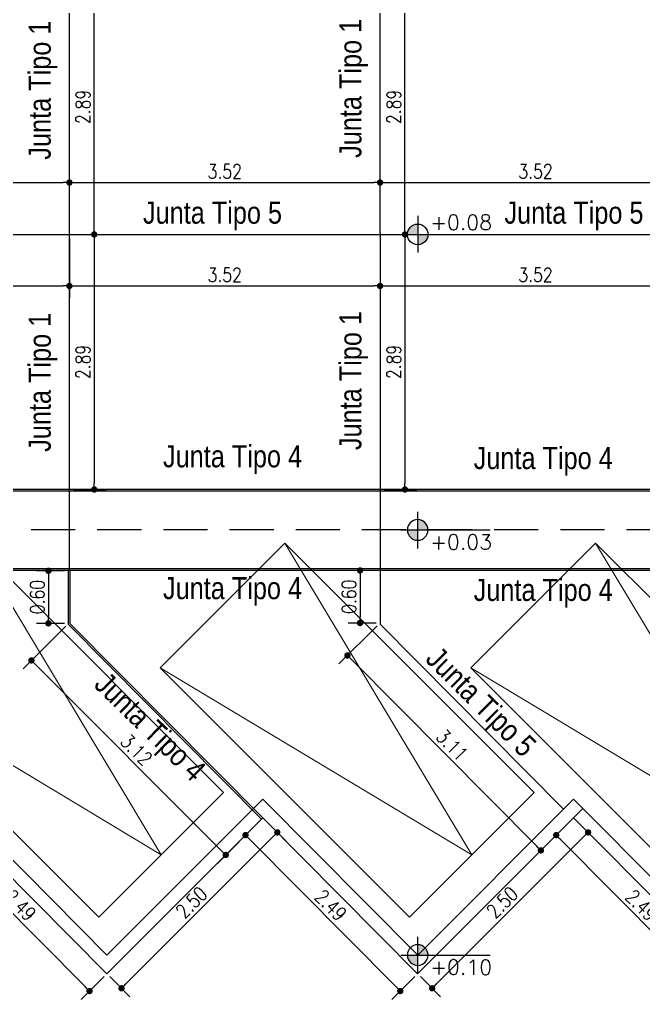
# Model space of a CAD drawing. Header units: millimetres. Extents: x 28448 to 57563, y -116865 to -58388.
# Drawn here: x 28722.25 to 28729.33, y -58466.68 to -58455.57 of the extents above; entities that cross this region are included whole.
import ezdxf

# ---------------------------------------------------------------- set-up
doc = ezdxf.new("R2010")
doc.units = ezdxf.units.MM
doc.header["$PDMODE"] = 35
doc.header["$PDSIZE"] = 0.5
doc.linetypes.add('DASHED', pattern=[0.75, 0.5, -0.25])
doc.layers.get('DEFPOINTS').update_dxf_attribs({"color": 252, "lineweight": 5})
doc.layers.add('-PA-Cotas', color=4, linetype='Continuous')
doc.layers.add('Proyecto de Pavimento', color=4, linetype='Continuous')
doc.layers.add('-VC-Techos', color=251, linetype='Continuous', lineweight=13)
doc.styles.add('Angosta', font='romans.shx', dxfattribs={"width": 0.8})
doc.styles.add('ARIAL', font='ARIALN.TTF')
doc.styles.add('romans', font='romans.shx')
doc.dimstyles.new('JC_1@100', dxfattribs={"dimscale": 0.9, "dimtxt": 0.18, "dimasz": 0.08, "dimexe": 0.15, "dimexo": 0.05, "dimgap": 0.05, "dimtad": 1, "dimzin": 1, "dimdsep": 46, "dimtxsty": 'Angosta', "dimblk1": 'DOT', "dimblk2": 'DOT', "dimsah": 1, "dimcen": 0.09, "dimclrd": 2, "dimclre": 1, "dimclrt": 3, "dimaunit": 1, "dimadec": 3, "dimazin": 0, "dimtfac": 1.8, "dimtmove": 2, "dimatfit": 3, "dimldrblk": 'DOT', "dimfxl": 0.15, "dimtolj": 1, "dimtzin": 0, "dimarcsym": 0})

# ---------------------------------------------------------------- blocks, each defined once
blk = doc.blocks.new('A$C425A0BF6')
at = {"layer": '-VC-Techos', "color": 6, "linetype": 'Continuous'}
for p, q in [((0, 4), (2, 4)), ((0, 0), (0, 4)), ((0, 0), (1, 4)), ((1, 4), (2, 0)), ((2, 4), (2, 0)), ((2, 0), (0, 0))]:
    blk.add_line(p, q, dxfattribs=at)
blk = doc.blocks.new('A$C445B3242')
h = blk.add_hatch(color=256)
h.paths.add_polyline_path([(0.195, 0.389, 0.414214), (0, 0.195), (0.195, 0.195)])
h.paths.add_polyline_path([(0.195, 0, 0.414214), (0.389, 0.195), (0.195, 0.195)])
for p, q in [((0.195, 0.389), (0.195, 0)), ((0.197, 0.544), (0.197, -0.147)), ((-0.123, 0.194), (1.565, 0.194)), ((0, 0.195), (0.389, 0.195))]:
    blk.add_line(p, q)
blk.add_circle((0.195, 0.195), 0.195)
blk = doc.blocks.new('_Dot')
at = {"color": 0, "linetype": 'ByBlock', "lineweight": -2}
blk.add_line((-0.5, 0), (-1, 0), dxfattribs=at)
at = {"color": 0, "linetype": 'ByBlock', "const_width": 0.5}
blk.add_lwpolyline([(-0.25, 0, 1), (0.25, 0, 1)], format="xyb", close=True, dxfattribs=at)
blk = doc.blocks.new('*D238')
at = {"layer": 'DEFPOINTS', "color": 0, "transparency": 16777216}
for p in [(28715.467, -58458.011), (28716.184, -58460.903), (28771.754, -58460.903)]:
    blk.add_point(p, dxfattribs=at)
at = {"layer": 'Proyecto de Pavimento', "color": 1, "lineweight": -2, "transparency": 16777216}
for p, q in [((28715.512, -58458.011), (28716.319, -58458.011)), ((28771.709, -58460.903), (28716.049, -58460.903))]:
    blk.add_line(p, q, dxfattribs=at)
at = {"layer": 'Proyecto de Pavimento', "color": 2, "lineweight": -2, "transparency": 16777216}
blk.add_line((28716.184, -58458.083), (28716.184, -58460.831), dxfattribs=at)
at = {"layer": 'Proyecto de Pavimento', "color": 2, "lineweight": -2, "transparency": 16777216, "xscale": 0.072, "yscale": 0.072, "zscale": 0.072}
for p, rotation in [((28716.184, -58458.011), 90), ((28716.184, -58460.903), 270)]:
    blk.add_blockref('_Dot', p, dxfattribs=dict(at, rotation=rotation))
at = {"layer": 'Proyecto de Pavimento', "color": 3, "transparency": 16777216, "insert": (28716.058, -58459.457), "char_height": 0.162, "attachment_point": 5, "rotation": 90, "style": 'Angosta'}
blk.add_mtext('\\A1;2.89', dxfattribs=at)
blk = doc.blocks.new('*D240')
at = {"layer": 'DEFPOINTS', "color": 0, "transparency": 16777216}
for p in [(28722.819, -58457.422), (28719.297, -58458.011), (28722.819, -58458.011)]:
    blk.add_point(p, dxfattribs=at)
at = {"layer": 'Proyecto de Pavimento', "color": 1, "lineweight": -2, "transparency": 16777216}
for p, q in [((28719.297, -58457.966), (28719.297, -58457.287)), ((28722.819, -58457.966), (28722.819, -58457.287))]:
    blk.add_line(p, q, dxfattribs=at)
at = {"layer": 'Proyecto de Pavimento', "color": 2, "lineweight": -2, "transparency": 16777216}
blk.add_line((28719.369, -58457.422), (28722.747, -58457.422), dxfattribs=at)
at = {"layer": 'Proyecto de Pavimento', "color": 2, "lineweight": -2, "transparency": 16777216, "xscale": 0.072, "yscale": 0.072, "zscale": 0.072, "rotation": 180}
blk.add_blockref('_Dot', (28719.297, -58457.422), dxfattribs=at)
at = {"layer": 'Proyecto de Pavimento', "color": 2, "lineweight": -2, "transparency": 16777216, "xscale": 0.072, "yscale": 0.072, "zscale": 0.072}
blk.add_blockref('_Dot', (28722.819, -58457.422), dxfattribs=at)
at = {"layer": 'Proyecto de Pavimento', "color": 3, "transparency": 16777216, "insert": (28721.058, -58457.296), "char_height": 0.162, "attachment_point": 5, "style": 'Angosta'}
blk.add_mtext('\\A1;3.52', dxfattribs=at)
blk = doc.blocks.new('*D242')
at = {"layer": 'DEFPOINTS', "color": 0, "transparency": 16777216}
for p in [(28719.297, -58458.011), (28722.819, -58458.011), (28722.819, -58458.595)]:
    blk.add_point(p, dxfattribs=at)
at = {"layer": 'Proyecto de Pavimento', "color": 1, "lineweight": -2, "transparency": 16777216}
for p, q in [((28719.297, -58458.056), (28719.297, -58458.73)), ((28722.819, -58458.056), (28722.819, -58458.73))]:
    blk.add_line(p, q, dxfattribs=at)
at = {"layer": 'Proyecto de Pavimento', "color": 2, "lineweight": -2, "transparency": 16777216}
blk.add_line((28719.369, -58458.595), (28722.747, -58458.595), dxfattribs=at)
at = {"layer": 'Proyecto de Pavimento', "color": 2, "lineweight": -2, "transparency": 16777216, "xscale": 0.072, "yscale": 0.072, "zscale": 0.072, "rotation": 180}
blk.add_blockref('_Dot', (28719.297, -58458.595), dxfattribs=at)
at = {"layer": 'Proyecto de Pavimento', "color": 2, "lineweight": -2, "transparency": 16777216, "xscale": 0.072, "yscale": 0.072, "zscale": 0.072}
blk.add_blockref('_Dot', (28722.819, -58458.595), dxfattribs=at)
at = {"layer": 'Proyecto de Pavimento', "color": 3, "transparency": 16777216, "insert": (28721.058, -58458.469), "char_height": 0.162, "attachment_point": 5, "style": 'Angosta'}
blk.add_mtext('\\A1;3.52', dxfattribs=at)
blk = doc.blocks.new('*D244')
at = {"layer": 'DEFPOINTS', "color": 0, "transparency": 16777216}
for p in [(28726.341, -58457.422), (28722.819, -58458.011), (28726.341, -58458.011)]:
    blk.add_point(p, dxfattribs=at)
at = {"layer": 'Proyecto de Pavimento', "color": 1, "lineweight": -2, "transparency": 16777216}
for p, q in [((28722.819, -58457.966), (28722.819, -58457.287)), ((28726.341, -58457.966), (28726.341, -58457.287))]:
    blk.add_line(p, q, dxfattribs=at)
at = {"layer": 'Proyecto de Pavimento', "color": 2, "lineweight": -2, "transparency": 16777216}
blk.add_line((28722.891, -58457.422), (28726.269, -58457.422), dxfattribs=at)
at = {"layer": 'Proyecto de Pavimento', "color": 2, "lineweight": -2, "transparency": 16777216, "xscale": 0.072, "yscale": 0.072, "zscale": 0.072, "rotation": 180}
blk.add_blockref('_Dot', (28722.819, -58457.422), dxfattribs=at)
at = {"layer": 'Proyecto de Pavimento', "color": 2, "lineweight": -2, "transparency": 16777216, "xscale": 0.072, "yscale": 0.072, "zscale": 0.072}
blk.add_blockref('_Dot', (28726.341, -58457.422), dxfattribs=at)
at = {"layer": 'Proyecto de Pavimento', "color": 3, "transparency": 16777216, "insert": (28724.58, -58457.296), "char_height": 0.162, "attachment_point": 5, "style": 'Angosta'}
blk.add_mtext('\\A1;3.52', dxfattribs=at)
blk = doc.blocks.new('*D245')
at = {"layer": 'DEFPOINTS', "color": 0, "transparency": 16777216}
for p in [(28722.819, -58455.119), (28723.1, -58455.119), (28722.819, -58458.011)]:
    blk.add_point(p, dxfattribs=at)
at = {"layer": 'Proyecto de Pavimento', "color": 1, "lineweight": -2, "transparency": 16777216}
for p, q in [((28722.864, -58455.119), (28723.235, -58455.119)), ((28722.864, -58458.011), (28723.235, -58458.011))]:
    blk.add_line(p, q, dxfattribs=at)
at = {"layer": 'Proyecto de Pavimento', "color": 2, "lineweight": -2, "transparency": 16777216}
blk.add_line((28723.1, -58457.939), (28723.1, -58455.191), dxfattribs=at)
at = {"layer": 'Proyecto de Pavimento', "color": 2, "lineweight": -2, "transparency": 16777216, "xscale": 0.072, "yscale": 0.072, "zscale": 0.072}
for p, rotation in [((28723.1, -58455.119), 90), ((28723.1, -58458.011), 270)]:
    blk.add_blockref('_Dot', p, dxfattribs=dict(at, rotation=rotation))
at = {"layer": 'Proyecto de Pavimento', "color": 3, "transparency": 16777216, "insert": (28722.974, -58456.565), "char_height": 0.162, "attachment_point": 5, "rotation": 90, "style": 'Angosta'}
blk.add_mtext('\\A1;2.89', dxfattribs=at)
blk = doc.blocks.new('*D246')
at = {"layer": 'DEFPOINTS', "color": 0, "transparency": 16777216}
for p in [(28722.819, -58458.011), (28726.341, -58458.011), (28726.341, -58458.595)]:
    blk.add_point(p, dxfattribs=at)
at = {"layer": 'Proyecto de Pavimento', "color": 1, "lineweight": -2, "transparency": 16777216}
for p, q in [((28722.819, -58458.056), (28722.819, -58458.73)), ((28726.341, -58458.056), (28726.341, -58458.73))]:
    blk.add_line(p, q, dxfattribs=at)
at = {"layer": 'Proyecto de Pavimento', "color": 2, "lineweight": -2, "transparency": 16777216}
blk.add_line((28722.891, -58458.595), (28726.269, -58458.595), dxfattribs=at)
at = {"layer": 'Proyecto de Pavimento', "color": 2, "lineweight": -2, "transparency": 16777216, "xscale": 0.072, "yscale": 0.072, "zscale": 0.072, "rotation": 180}
blk.add_blockref('_Dot', (28722.819, -58458.595), dxfattribs=at)
at = {"layer": 'Proyecto de Pavimento', "color": 2, "lineweight": -2, "transparency": 16777216, "xscale": 0.072, "yscale": 0.072, "zscale": 0.072}
blk.add_blockref('_Dot', (28726.341, -58458.595), dxfattribs=at)
at = {"layer": 'Proyecto de Pavimento', "color": 3, "transparency": 16777216, "insert": (28724.58, -58458.469), "char_height": 0.162, "attachment_point": 5, "style": 'Angosta'}
blk.add_mtext('\\A1;3.52', dxfattribs=at)
blk = doc.blocks.new('*D247')
at = {"layer": 'DEFPOINTS', "color": 0, "transparency": 16777216}
for p in [(28722.819, -58458.011), (28722.819, -58460.903), (28723.1, -58460.903)]:
    blk.add_point(p, dxfattribs=at)
at = {"layer": 'Proyecto de Pavimento', "color": 1, "lineweight": -2, "transparency": 16777216}
for p, q in [((28722.864, -58458.011), (28723.235, -58458.011)), ((28722.864, -58460.903), (28723.235, -58460.903))]:
    blk.add_line(p, q, dxfattribs=at)
at = {"layer": 'Proyecto de Pavimento', "color": 2, "lineweight": -2, "transparency": 16777216}
blk.add_line((28723.1, -58458.083), (28723.1, -58460.831), dxfattribs=at)
at = {"layer": 'Proyecto de Pavimento', "color": 2, "lineweight": -2, "transparency": 16777216, "xscale": 0.072, "yscale": 0.072, "zscale": 0.072}
for p, rotation in [((28723.1, -58458.011), 90), ((28723.1, -58460.903), 270)]:
    blk.add_blockref('_Dot', p, dxfattribs=dict(at, rotation=rotation))
at = {"layer": 'Proyecto de Pavimento', "color": 3, "transparency": 16777216, "insert": (28722.974, -58459.457), "char_height": 0.162, "attachment_point": 5, "rotation": 90, "style": 'Angosta'}
blk.add_mtext('\\A1;2.89', dxfattribs=at)
blk = doc.blocks.new('*D248')
at = {"layer": 'DEFPOINTS', "color": 0, "transparency": 16777216}
for p in [(28729.864, -58457.422), (28726.341, -58458.011), (28729.864, -58458.011)]:
    blk.add_point(p, dxfattribs=at)
at = {"layer": 'Proyecto de Pavimento', "color": 1, "lineweight": -2, "transparency": 16777216}
for p, q in [((28726.341, -58457.966), (28726.341, -58457.287)), ((28729.864, -58457.966), (28729.864, -58457.287))]:
    blk.add_line(p, q, dxfattribs=at)
at = {"layer": 'Proyecto de Pavimento', "color": 2, "lineweight": -2, "transparency": 16777216}
blk.add_line((28726.413, -58457.422), (28729.792, -58457.422), dxfattribs=at)
at = {"layer": 'Proyecto de Pavimento', "color": 2, "lineweight": -2, "transparency": 16777216, "xscale": 0.072, "yscale": 0.072, "zscale": 0.072, "rotation": 180}
blk.add_blockref('_Dot', (28726.341, -58457.422), dxfattribs=at)
at = {"layer": 'Proyecto de Pavimento', "color": 2, "lineweight": -2, "transparency": 16777216, "xscale": 0.072, "yscale": 0.072, "zscale": 0.072}
blk.add_blockref('_Dot', (28729.864, -58457.422), dxfattribs=at)
at = {"layer": 'Proyecto de Pavimento', "color": 3, "transparency": 16777216, "insert": (28728.103, -58457.296), "char_height": 0.162, "attachment_point": 5, "style": 'Angosta'}
blk.add_mtext('\\A1;3.52', dxfattribs=at)
blk = doc.blocks.new('*D249')
at = {"layer": 'DEFPOINTS', "color": 0, "transparency": 16777216}
for p in [(28726.341, -58455.119), (28726.623, -58455.119), (28726.341, -58458.011)]:
    blk.add_point(p, dxfattribs=at)
at = {"layer": 'Proyecto de Pavimento', "color": 1, "lineweight": -2, "transparency": 16777216}
for p, q in [((28726.386, -58455.119), (28726.758, -58455.119)), ((28726.386, -58458.011), (28726.758, -58458.011))]:
    blk.add_line(p, q, dxfattribs=at)
at = {"layer": 'Proyecto de Pavimento', "color": 2, "lineweight": -2, "transparency": 16777216}
blk.add_line((28726.623, -58457.939), (28726.623, -58455.191), dxfattribs=at)
at = {"layer": 'Proyecto de Pavimento', "color": 2, "lineweight": -2, "transparency": 16777216, "xscale": 0.072, "yscale": 0.072, "zscale": 0.072}
for p, rotation in [((28726.623, -58455.119), 90), ((28726.623, -58458.011), 270)]:
    blk.add_blockref('_Dot', p, dxfattribs=dict(at, rotation=rotation))
at = {"layer": 'Proyecto de Pavimento', "color": 3, "transparency": 16777216, "insert": (28726.497, -58456.565), "char_height": 0.162, "attachment_point": 5, "rotation": 90, "style": 'Angosta'}
blk.add_mtext('\\A1;2.89', dxfattribs=at)
blk = doc.blocks.new('*D250')
at = {"layer": 'DEFPOINTS', "color": 0, "transparency": 16777216}
for p in [(28726.341, -58458.011), (28729.864, -58458.011), (28729.864, -58458.595)]:
    blk.add_point(p, dxfattribs=at)
at = {"layer": 'Proyecto de Pavimento', "color": 1, "lineweight": -2, "transparency": 16777216}
for p, q in [((28726.341, -58458.056), (28726.341, -58458.73)), ((28729.864, -58458.056), (28729.864, -58458.73))]:
    blk.add_line(p, q, dxfattribs=at)
at = {"layer": 'Proyecto de Pavimento', "color": 2, "lineweight": -2, "transparency": 16777216}
blk.add_line((28726.413, -58458.595), (28729.792, -58458.595), dxfattribs=at)
at = {"layer": 'Proyecto de Pavimento', "color": 2, "lineweight": -2, "transparency": 16777216, "xscale": 0.072, "yscale": 0.072, "zscale": 0.072, "rotation": 180}
blk.add_blockref('_Dot', (28726.341, -58458.595), dxfattribs=at)
at = {"layer": 'Proyecto de Pavimento', "color": 2, "lineweight": -2, "transparency": 16777216, "xscale": 0.072, "yscale": 0.072, "zscale": 0.072}
blk.add_blockref('_Dot', (28729.864, -58458.595), dxfattribs=at)
at = {"layer": 'Proyecto de Pavimento', "color": 3, "transparency": 16777216, "insert": (28728.103, -58458.469), "char_height": 0.162, "attachment_point": 5, "style": 'Angosta'}
blk.add_mtext('\\A1;3.52', dxfattribs=at)
blk = doc.blocks.new('*D251')
at = {"layer": 'DEFPOINTS', "color": 0, "transparency": 16777216}
for p in [(28726.341, -58458.011), (28726.341, -58460.903), (28726.623, -58460.903)]:
    blk.add_point(p, dxfattribs=at)
at = {"layer": 'Proyecto de Pavimento', "color": 1, "lineweight": -2, "transparency": 16777216}
for p, q in [((28726.386, -58458.011), (28726.758, -58458.011)), ((28726.386, -58460.903), (28726.758, -58460.903))]:
    blk.add_line(p, q, dxfattribs=at)
at = {"layer": 'Proyecto de Pavimento', "color": 2, "lineweight": -2, "transparency": 16777216}
blk.add_line((28726.623, -58458.083), (28726.623, -58460.831), dxfattribs=at)
at = {"layer": 'Proyecto de Pavimento', "color": 2, "lineweight": -2, "transparency": 16777216, "xscale": 0.072, "yscale": 0.072, "zscale": 0.072}
for p, rotation in [((28726.623, -58458.011), 90), ((28726.623, -58460.903), 270)]:
    blk.add_blockref('_Dot', p, dxfattribs=dict(at, rotation=rotation))
at = {"layer": 'Proyecto de Pavimento', "color": 3, "transparency": 16777216, "insert": (28726.497, -58459.457), "char_height": 0.162, "attachment_point": 5, "rotation": 90, "style": 'Angosta'}
blk.add_mtext('\\A1;2.89', dxfattribs=at)
blk = doc.blocks.new('*D421')
at = {"layer": 'DEFPOINTS', "color": 0, "transparency": 16777216}
for p in [(28721.49, -58464.627), (28723.244, -58466.394), (28723.047, -58466.59)]:
    blk.add_point(p, dxfattribs=at)
at = {"layer": 'Proyecto de Pavimento', "color": 1, "lineweight": -2, "transparency": 16777216}
for p, q in [((28721.458, -58464.658), (28721.197, -58464.917)), ((28723.212, -58466.426), (28722.952, -58466.685))]:
    blk.add_line(p, q, dxfattribs=at)
at = {"layer": 'Proyecto de Pavimento', "color": 2, "lineweight": -2, "transparency": 16777216}
blk.add_line((28721.344, -58464.873), (28722.997, -58466.539), dxfattribs=at)
at = {"layer": 'Proyecto de Pavimento', "color": 2, "lineweight": -2, "transparency": 16777216, "xscale": 0.072, "yscale": 0.072, "zscale": 0.072}
for p, rotation in [((28721.293, -58464.822), 134.784570945928), ((28723.047, -58466.59), 314.784570945928)]:
    blk.add_blockref('_Dot', p, dxfattribs=dict(at, rotation=rotation))
at = {"layer": 'Proyecto de Pavimento', "color": 3, "transparency": 16777216, "insert": (28722.26, -58465.617), "char_height": 0.162, "attachment_point": 5, "rotation": 314.7846, "style": 'Angosta'}
blk.add_mtext('\\A1;2.49', dxfattribs=at)
blk = doc.blocks.new('*D422')
at = {"layer": 'DEFPOINTS', "color": 0, "transparency": 16777216}
for p in [(28725.012, -58464.627), (28725.176, -58464.791), (28723.244, -58466.394)]:
    blk.add_point(p, dxfattribs=at)
at = {"layer": 'Proyecto de Pavimento', "color": 1, "lineweight": -2, "transparency": 16777216}
for p, q in [((28725.044, -58464.659), (28725.272, -58464.886)), ((28723.276, -58466.426), (28723.504, -58466.654))]:
    blk.add_line(p, q, dxfattribs=at)
at = {"layer": 'Proyecto de Pavimento', "color": 2, "lineweight": -2, "transparency": 16777216}
blk.add_line((28723.459, -58466.508), (28725.125, -58464.842), dxfattribs=at)
at = {"layer": 'Proyecto de Pavimento', "color": 2, "lineweight": -2, "transparency": 16777216, "xscale": 0.072, "yscale": 0.072, "zscale": 0.072}
for p, rotation in [((28725.176, -58464.791), 45), ((28723.409, -58466.559), 225)]:
    blk.add_blockref('_Dot', p, dxfattribs=dict(at, rotation=rotation))
at = {"layer": 'Proyecto de Pavimento', "color": 3, "transparency": 16777216, "insert": (28724.203, -58465.586), "char_height": 0.162, "attachment_point": 5, "rotation": 45, "style": 'Angosta'}
blk.add_mtext('\\A1;2.50', dxfattribs=at)
blk = doc.blocks.new('*D366')
at = {"layer": 'DEFPOINTS', "color": 0, "transparency": 16777216}
for p in [(28725.012, -58464.627), (28726.767, -58466.394), (28726.57, -58466.59)]:
    blk.add_point(p, dxfattribs=at)
at = {"layer": 'Proyecto de Pavimento', "color": 1, "lineweight": -2, "transparency": 16777216}
for p, q in [((28724.98, -58464.658), (28724.719, -58464.917)), ((28726.735, -58466.426), (28726.474, -58466.685))]:
    blk.add_line(p, q, dxfattribs=at)
at = {"layer": 'Proyecto de Pavimento', "color": 2, "lineweight": -2, "transparency": 16777216}
blk.add_line((28724.866, -58464.873), (28726.519, -58466.539), dxfattribs=at)
at = {"layer": 'Proyecto de Pavimento', "color": 2, "lineweight": -2, "transparency": 16777216, "xscale": 0.072, "yscale": 0.072, "zscale": 0.072}
for p, rotation in [((28724.815, -58464.822), 134.784570945928), ((28726.57, -58466.59), 314.784570945928)]:
    blk.add_blockref('_Dot', p, dxfattribs=dict(at, rotation=rotation))
at = {"layer": 'Proyecto de Pavimento', "color": 3, "transparency": 16777216, "insert": (28725.782, -58465.617), "char_height": 0.162, "attachment_point": 5, "rotation": 314.7846, "style": 'Angosta'}
blk.add_mtext('\\A1;2.49', dxfattribs=at)
blk = doc.blocks.new('*D367')
at = {"layer": 'DEFPOINTS', "color": 0, "transparency": 16777216}
for p in [(28728.534, -58464.627), (28728.699, -58464.791), (28726.767, -58466.394)]:
    blk.add_point(p, dxfattribs=at)
at = {"layer": 'Proyecto de Pavimento', "color": 1, "lineweight": -2, "transparency": 16777216}
for p, q in [((28728.566, -58464.659), (28728.794, -58464.886)), ((28726.798, -58466.426), (28727.026, -58466.654))]:
    blk.add_line(p, q, dxfattribs=at)
at = {"layer": 'Proyecto de Pavimento', "color": 2, "lineweight": -2, "transparency": 16777216}
blk.add_line((28726.982, -58466.508), (28728.648, -58464.842), dxfattribs=at)
at = {"layer": 'Proyecto de Pavimento', "color": 2, "lineweight": -2, "transparency": 16777216, "xscale": 0.072, "yscale": 0.072, "zscale": 0.072}
for p, rotation in [((28728.699, -58464.791), 45), ((28726.931, -58466.559), 225)]:
    blk.add_blockref('_Dot', p, dxfattribs=dict(at, rotation=rotation))
at = {"layer": 'Proyecto de Pavimento', "color": 3, "transparency": 16777216, "insert": (28727.726, -58465.586), "char_height": 0.162, "attachment_point": 5, "rotation": 45, "style": 'Angosta'}
blk.add_mtext('\\A1;2.50', dxfattribs=at)
blk = doc.blocks.new('*D368')
at = {"layer": 'DEFPOINTS', "color": 0, "transparency": 16777216}
for p in [(28728.534, -58464.627), (28730.289, -58466.394), (28730.092, -58466.59)]:
    blk.add_point(p, dxfattribs=at)
at = {"layer": 'Proyecto de Pavimento', "color": 1, "lineweight": -2, "transparency": 16777216}
for p, q in [((28728.503, -58464.658), (28728.242, -58464.917)), ((28730.257, -58466.426), (28729.996, -58466.685))]:
    blk.add_line(p, q, dxfattribs=at)
at = {"layer": 'Proyecto de Pavimento', "color": 2, "lineweight": -2, "transparency": 16777216}
blk.add_line((28728.388, -58464.873), (28730.041, -58466.539), dxfattribs=at)
at = {"layer": 'Proyecto de Pavimento', "color": 2, "lineweight": -2, "transparency": 16777216, "xscale": 0.072, "yscale": 0.072, "zscale": 0.072}
for p, rotation in [((28728.338, -58464.822), 134.784570945928), ((28730.092, -58466.59), 314.784570945928)]:
    blk.add_blockref('_Dot', p, dxfattribs=dict(at, rotation=rotation))
at = {"layer": 'Proyecto de Pavimento', "color": 3, "transparency": 16777216, "insert": (28729.304, -58465.617), "char_height": 0.162, "attachment_point": 5, "rotation": 314.7846, "style": 'Angosta'}
blk.add_mtext('\\A1;2.49', dxfattribs=at)
blk = doc.blocks.new('*D392')
at = {"layer": 'DEFPOINTS', "color": 0, "transparency": 16777216}
for p in [(28722.809, -58461.825), (28722.581, -58462.421), (28722.809, -58462.421)]:
    blk.add_point(p, dxfattribs=at)
at = {"layer": 'Proyecto de Pavimento', "color": 1, "lineweight": -2, "transparency": 16777216}
for p, q in [((28722.764, -58461.825), (28722.446, -58461.825)), ((28722.764, -58462.421), (28722.446, -58462.421))]:
    blk.add_line(p, q, dxfattribs=at)
at = {"layer": 'Proyecto de Pavimento', "color": 2, "lineweight": -2, "transparency": 16777216}
blk.add_line((28722.581, -58461.897), (28722.581, -58462.349), dxfattribs=at)
at = {"layer": 'Proyecto de Pavimento', "color": 2, "lineweight": -2, "transparency": 16777216, "xscale": 0.072, "yscale": 0.072, "zscale": 0.072}
for p, rotation in [((28722.581, -58461.825), 90), ((28722.581, -58462.421), 270)]:
    blk.add_blockref('_Dot', p, dxfattribs=dict(at, rotation=rotation))
at = {"layer": 'Proyecto de Pavimento', "color": 3, "transparency": 16777216, "insert": (28722.455, -58462.123), "char_height": 0.162, "attachment_point": 5, "rotation": 90, "style": 'Angosta'}
blk.add_mtext('\\A1;0.60', dxfattribs=at)
blk = doc.blocks.new('*D393')
at = {"layer": 'DEFPOINTS', "color": 0, "transparency": 16777216}
for p in [(28726.341, -58461.821), (28726.114, -58462.417), (28726.341, -58462.417)]:
    blk.add_point(p, dxfattribs=at)
at = {"layer": 'Proyecto de Pavimento', "color": 1, "lineweight": -2, "transparency": 16777216}
for p, q in [((28726.296, -58461.821), (28725.979, -58461.821)), ((28726.296, -58462.417), (28725.979, -58462.417))]:
    blk.add_line(p, q, dxfattribs=at)
at = {"layer": 'Proyecto de Pavimento', "color": 2, "lineweight": -2, "transparency": 16777216}
blk.add_line((28726.114, -58461.893), (28726.114, -58462.345), dxfattribs=at)
at = {"layer": 'Proyecto de Pavimento', "color": 2, "lineweight": -2, "transparency": 16777216, "xscale": 0.072, "yscale": 0.072, "zscale": 0.072}
for p, rotation in [((28726.114, -58461.821), 90), ((28726.114, -58462.417), 270)]:
    blk.add_blockref('_Dot', p, dxfattribs=dict(at, rotation=rotation))
at = {"layer": 'Proyecto de Pavimento', "color": 3, "transparency": 16777216, "insert": (28725.988, -58462.119), "char_height": 0.162, "attachment_point": 5, "rotation": 90, "style": 'Angosta'}
blk.add_mtext('\\A1;0.60', dxfattribs=at)
blk = doc.blocks.new('*D406')
at = {"layer": 'DEFPOINTS', "color": 0, "transparency": 16777216}
for p in [(28722.809, -58462.421), (28725.012, -58464.627), (28724.591, -58465.047)]:
    blk.add_point(p, dxfattribs=at)
at = {"layer": 'Proyecto de Pavimento', "color": 1, "lineweight": -2, "transparency": 16777216}
for p, q in [((28722.777, -58462.453), (28722.293, -58462.937)), ((28724.98, -58464.658), (28724.496, -58465.142))]:
    blk.add_line(p, q, dxfattribs=at)
at = {"layer": 'Proyecto de Pavimento', "color": 2, "lineweight": -2, "transparency": 16777216}
blk.add_line((28722.439, -58462.892), (28724.54, -58464.996), dxfattribs=at)
at = {"layer": 'Proyecto de Pavimento', "color": 2, "lineweight": -2, "transparency": 16777216, "xscale": 0.072, "yscale": 0.072, "zscale": 0.072}
for p, rotation in [((28722.388, -58462.841), 134.968367248222), ((28724.591, -58465.047), 314.968367248222)]:
    blk.add_blockref('_Dot', p, dxfattribs=dict(at, rotation=rotation))
at = {"layer": 'Proyecto de Pavimento', "color": 3, "transparency": 16777216, "insert": (28723.579, -58463.855), "char_height": 0.162, "attachment_point": 5, "rotation": 314.9684, "style": 'Angosta'}
blk.add_mtext('\\A1;3.12', dxfattribs=at)
blk = doc.blocks.new('*D425')
at = {"layer": 'DEFPOINTS', "color": 0, "transparency": 16777216}
for p in [(28726.341, -58462.417), (28728.534, -58464.627), (28728.164, -58464.995)]:
    blk.add_point(p, dxfattribs=at)
at = {"layer": 'Proyecto de Pavimento', "color": 1, "lineweight": -2, "transparency": 16777216}
for p, q in [((28726.309, -58462.449), (28725.875, -58462.88)), ((28728.503, -58464.658), (28728.068, -58465.09))]:
    blk.add_line(p, q, dxfattribs=at)
at = {"layer": 'Proyecto de Pavimento', "color": 2, "lineweight": -2, "transparency": 16777216}
blk.add_line((28726.021, -58462.836), (28728.113, -58464.943), dxfattribs=at)
at = {"layer": 'Proyecto de Pavimento', "color": 2, "lineweight": -2, "transparency": 16777216, "xscale": 0.072, "yscale": 0.072, "zscale": 0.072}
for p, rotation in [((28725.971, -58462.785), 134.7845709457046), ((28728.164, -58464.995), 314.7845709457046)]:
    blk.add_blockref('_Dot', p, dxfattribs=dict(at, rotation=rotation))
at = {"layer": 'Proyecto de Pavimento', "color": 3, "transparency": 16777216, "insert": (28727.157, -58463.801), "char_height": 0.162, "attachment_point": 5, "rotation": 314.7846, "style": 'Angosta'}
blk.add_mtext('\\A1;3.11', dxfattribs=at)

msp = doc.modelspace()

# ---------------------------------------------------------------- linework, layer by layer
at = {"layer": 'Proyecto de Pavimento', "color": 6}
for p, q in [((28724.9982, -58464.6408), (28722.809, -58462.4352)), ((28725.0123, -58464.6267), (28722.829, -58462.4269))]:
    msp.add_line(p, q, dxfattribs=at)
at = {"layer": 'Proyecto de Pavimento', "color": 7}
msp.add_line((28728.4219, -58464.5273), (28726.3413, -58462.431), dxfattribs=at)
at = {"layer": 'Proyecto de Pavimento'}
for p, q in [((28723.2449, -58466.1819), (28721.4904, -58464.4142)), ((28725.0127, -58464.4142), (28723.2449, -58466.1819)), ((28726.7673, -58466.1819), (28725.0127, -58464.4142)), ((28728.535, -58464.4142), (28726.7673, -58466.1819)), ((28728.535, -58464.4142), (28728.429, -58464.5202)), ((28730.2896, -58466.1819), (28728.535, -58464.4142)), ((28724.9067, -58464.5202), (28724.9063, -58464.5198)), ((28725.1188, -58464.5202), (28725.1184, -58464.5206)), ((28728.6411, -58464.5202), (28726.7669, -58466.3945)), ((28723.2445, -58466.3945), (28721.49, -58464.6267)), ((28725.0123, -58464.6267), (28723.2445, -58466.3945)), ((28726.7669, -58466.3945), (28725.0123, -58464.6267)), ((28730.2892, -58466.3945), (28728.5346, -58464.6267))]:
    msp.add_line(p, q, dxfattribs=at)
at = {"layer": 'Proyecto de Pavimento', "color": 3}
for points in [[(28722.8193, -58461.821), (28722.819, -58454.191)], [(28726.3415, -58457.991), (28726.3414, -58454.191)], [(28726.3415, -58457.991), (28726.3414, -58461.821)]]:
    msp.add_lwpolyline(points, dxfattribs=at)
at = {"layer": 'Proyecto de Pavimento', "color": 7}
for points in [[(28715.0848, -58458.011), (28774.404, -58458.011)], [(28726.3414, -58461.821), (28726.3413, -58462.431)]]:
    msp.add_lwpolyline(points, dxfattribs=at)
at = {"layer": 'Proyecto de Pavimento', "color": 6}
for points in [[(28771.7313, -58460.9029), (28715.3991, -58460.9029)], [(28771.7313, -58460.9229), (28715.3938, -58460.9229)], [(28771.7313, -58461.801), (28715.1631, -58461.801)], [(28771.7313, -58461.821), (28715.183, -58461.821)], [(28722.809, -58462.4352), (28722.809, -58461.821)], [(28722.829, -58462.4269), (28722.829, -58461.821)]]:
    msp.add_lwpolyline(points, dxfattribs=at)
at = {"layer": 'Proyecto de Pavimento', "linetype": 'DASHED'}
msp.add_lwpolyline([(28770.8845, -58461.3612), (28715.0865, -58461.3612)], dxfattribs=at)

# ---------------------------------------------------------------- block references
at = {"layer": '-VC-Techos', "color": 6, "linetype": 'Continuous', "rotation": 225.0000000000001}
for p in [(28721.7385, -58461.511, -499.7933), (28725.2608, -58461.511, -499.7933), (28728.7831, -58461.511, -499.7933)]:
    msp.add_blockref('A$C425A0BF6', p, dxfattribs=at)
at = {"layer": 'Proyecto de Pavimento', "xscale": 0.6000000000931323, "yscale": 0.6000000000931323, "zscale": 0.6000000000931323}
msp.add_blockref('A$C445B3242', (28726.6503, -58458.1277, -499.7933), dxfattribs=at)
at = {"layer": 'Proyecto de Pavimento', "xscale": -0.6000000000931323, "yscale": 0.6000000000931323, "zscale": 0.6000000000931323, "rotation": 180}
for p in [(28726.6501, -58461.2445, -499.7933), (28726.6503, -58466.0652, -499.7933)]:
    msp.add_blockref('A$C445B3242', p, dxfattribs=at)

# ---------------------------------------------------------------- texts
at = {"layer": '-PA-Cotas', "linetype": 'Continuous', "char_height": 0.17, "width": 12.695578, "style": 'romans'}
for s, insert, attachment_point, rotation in [('+0.08', (28727.6099, -58457.7877, -499.7933), 3, 0.13103), ('+0.03', (28727.6098, -58461.5845, -499.7933), 9, 359.86897), ('+0.10', (28727.6099, -58466.4053, -499.7933), 9, 359.86897)]:
    msp.add_mtext(s, dxfattribs=dict(at, insert=insert, attachment_point=attachment_point, rotation=rotation))
at = {"layer": 'Proyecto de Pavimento', "color": 0, "style": 'ARIAL'}
for s, rotation, p in [('Junta Tipo 1', 90, (28726.1291, -58457.1423)), ('Junta Tipo 1', 90, (28722.6068, -58457.1623)), ('Junta Tipo 1', 90, (28722.6068, -58460.4754)), ('Junta Tipo 1', 90, (28726.1291, -58460.4554)), ('Junta Tipo 5', 315.03401, (28726.8427, -58462.84)), ('Junta Tipo 4', 315.68466, (28723.085, -58463.1313))]:
    msp.add_text(s, height=0.25, rotation=rotation, dxfattribs=at).set_placement(p)
for s, p in [('Junta Tipo 5', (28723.653, -58457.8888)), ('Junta Tipo 5', (28727.7509, -58457.8888)), ('Junta Tipo 4', (28723.8801, -58460.6512)), ('Junta Tipo 4', (28727.4024, -58460.6712)), ('Junta Tipo 4', (28723.8801, -58462.1464)), ('Junta Tipo 4', (28727.4024, -58462.1664))]:
    msp.add_text(s, height=0.25, dxfattribs=at).set_placement(p)

# ---------------------------------------------------------------- dimensions: what is measured, and where the dimension line sits
at = {"layer": 'Proyecto de Pavimento'}
for base, p1, p2, angle, picture, middle in [((28723.1005, -58455.119), (28722.8191, -58458.011), (28722.8191, -58455.119), 90, '*D245', (28722.9745, -58456.565)), ((28726.6228, -58455.119), (28726.3415, -58458.011), (28726.3414, -58455.119), 90, '*D249', (28726.4968, -58456.565)), ((28716.1841, -58460.9029), (28715.467, -58458.011), (28771.7544, -58460.9029), 90, '*D238', (28716.0581, -58459.457)), ((28723.1005, -58460.9029), (28722.8191, -58458.011), (28722.8191, -58460.9029), 90, '*D247', (28722.9745, -58459.457)), ((28726.6228, -58460.9029), (28726.3415, -58458.011), (28726.3415, -58460.9029), 90, '*D251', (28726.4968, -58459.457)), ((28722.5813, -58462.4212), (28722.809, -58461.8251), (28722.809, -58462.4212), 270, '*D392', (28722.4553, -58462.1231)), ((28726.1136, -58462.417), (28726.3414, -58461.821), (28726.3414, -58462.417), 270, '*D393', (28725.9876, -58462.119))]:
    dim = msp.add_linear_dim(base=base, p1=p1, p2=p2, angle=angle, dimstyle='JC_1@100', dxfattribs=at)
    dim.commit()
    dim.dimension.update_dxf_attribs({"geometry": picture, "text_midpoint": middle})
for base, p1, p2, picture, middle in [((28722.8192, -58457.422), (28719.2968, -58458.011), (28722.8192, -58458.011), '*D240', (28721.058, -58457.296)), ((28726.3415, -58457.422), (28722.8191, -58458.011), (28726.3415, -58458.011), '*D244', (28724.5803, -58457.296)), ((28729.8638, -58457.422), (28726.3415, -58458.011), (28729.8638, -58458.011), '*D248', (28728.1026, -58457.296)), ((28722.8192, -58458.5953), (28719.2968, -58458.011), (28722.8192, -58458.011), '*D242', (28721.058, -58458.4693)), ((28726.3415, -58458.5953), (28722.8191, -58458.011), (28726.3415, -58458.011), '*D246', (28724.5803, -58458.4693)), ((28729.8638, -58458.5953), (28726.3415, -58458.011), (28729.8638, -58458.011), '*D250', (28728.1026, -58458.4693))]:
    dim = msp.add_linear_dim(base=base, p1=p1, p2=p2, dimstyle='JC_1@100', dxfattribs=at)
    dim.commit()
    dim.dimension.update_dxf_attribs({"geometry": picture, "text_midpoint": middle})
for p1, p2, distance, picture, middle in [((28722.809, -58462.4212), (28725.0121, -58464.6267), -0.5947, '*D406', (28723.579, -58463.8552)), ((28726.3414, -58462.417), (28728.5345, -58464.6267), -0.5223, '*D425', (28727.1567, -58463.801)), ((28721.4898, -58464.6267), (28723.2444, -58466.3945), -0.2774, '*D421', (28722.2597, -58465.6172)), ((28723.2444, -58466.3945), (28725.0121, -58464.6267), -0.2322, '*D422', (28724.2033, -58465.5856)), ((28725.0121, -58464.6267), (28726.7667, -58466.3945), -0.2774, '*D366', (28725.782, -58465.6172)), ((28726.7667, -58466.3945), (28728.5345, -58464.6267), -0.2322, '*D367', (28727.7256, -58465.5856)), ((28728.5345, -58464.6267), (28730.289, -58466.3945), -0.2774, '*D368', (28729.3043, -58465.6172))]:
    dim = msp.add_aligned_dim(p1=p1, p2=p2, distance=distance, dimstyle='JC_1@100', dxfattribs=at)
    dim.commit()
    dim.dimension.update_dxf_attribs({"geometry": picture, "text_midpoint": middle})

doc.saveas('drawing.dxf')
